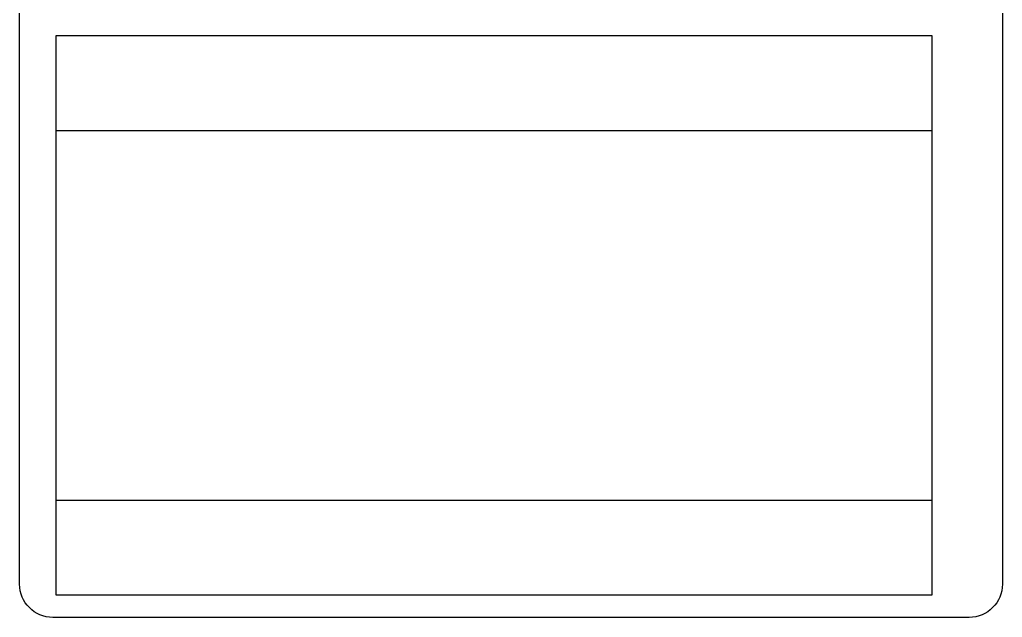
# Model space of a CAD drawing. Extents: x 25 to 119, y -56 to 58.
# Drawn here: x 24.7 to 118.7, y -56.2 to 0.9 of the extents above; entities that cross this region are included whole.
import ezdxf

# ---------------------------------------------------------------- set-up
doc = ezdxf.new("R2010")
doc.units = 0
doc.layers.add('LAYER_1', color=7, linetype='CONTINUOUS')

# ---------------------------------------------------------------- blocks, each defined once
blk = doc.blocks.new('BLOCK_2')
at = {"layer": 'LAYER_1'}
blk.add_open_spline([(24.729, -53.04), (24.729, -54.793), (26.15, -56.215), (27.904, -56.215), (27.904, -56.215), (115.553, -56.215), (115.553, -56.215), (117.307, -56.215), (118.728, -54.793), (118.728, -53.04), (118.728, -53.04), (118.728, 54.91), (118.728, 54.91), (118.728, 56.664), (117.307, 58.085), (115.553, 58.085), (115.553, 58.085), (27.904, 58.085), (27.904, 58.085), (26.15, 58.085), (24.729, 56.664), (24.729, 54.91), (24.729, 54.91), (24.729, -53.04), (24.729, -53.04)], degree=3, knots=[0, 0, 0, 0, 1, 1, 1, 2, 2, 2, 3, 3, 3, 4, 4, 4, 5, 5, 5, 6, 6, 6, 7, 7, 7, 8, 8, 8, 8], dxfattribs=at)

msp = doc.modelspace()

# ---------------------------------------------------------------- linework, layer by layer
at = {"layer": 'LAYER_1', "color": 7}
for points in [[(112.004, -54.072), (112.004, -0.618), (28.185, -0.618), (28.185, -54.072), (112.004, -54.072), (112.004, -54.072)], [(28.185, -9.668), (112.004, -9.668)], [(28.185, -45.024), (112.004, -45.024)]]:
    msp.add_lwpolyline(points, dxfattribs=at)

# ---------------------------------------------------------------- block references
at = {"layer": 'LAYER_1'}
msp.add_blockref('BLOCK_2', (0, 0), dxfattribs=at)

doc.saveas('drawing.dxf')
